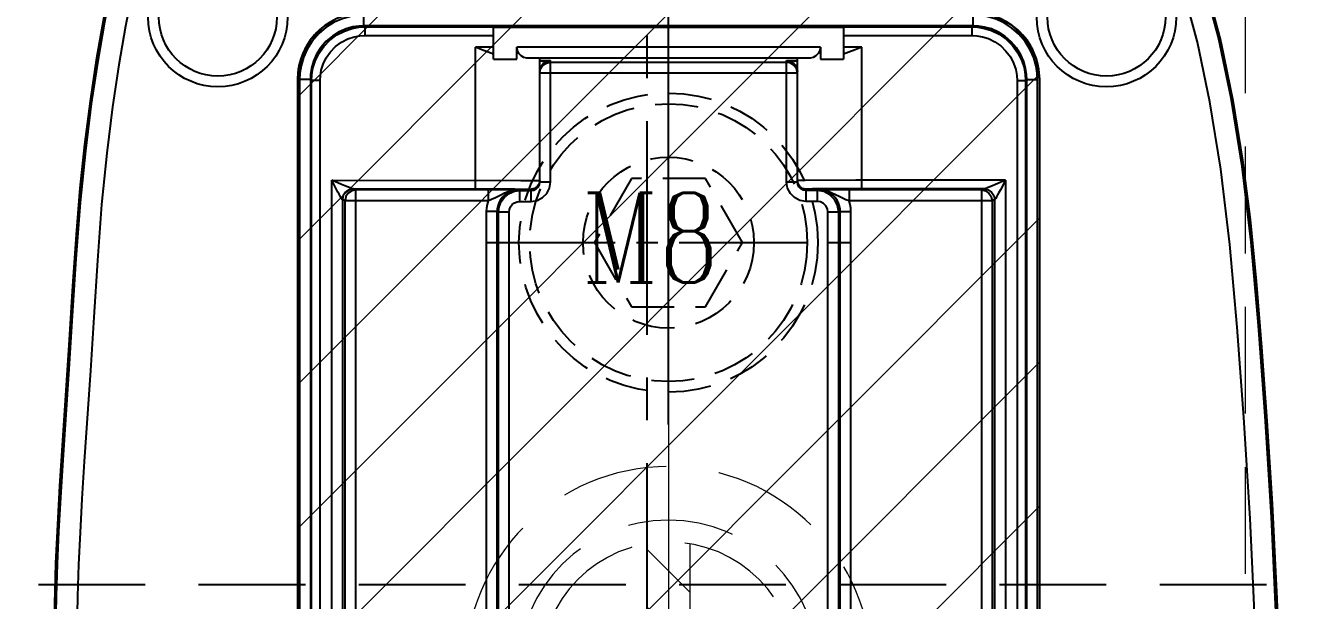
# Model space of a CAD drawing. Header units: millimetres. Extents: x 35888 to 37096, y -21952 to -21097.
# Drawn here: x 36882.1 to 36942, y -21272.6 to -21245.7 of the extents above; entities that cross this region are included whole.
import ezdxf

# ---------------------------------------------------------------- set-up
doc = ezdxf.new("R2010")
doc.units = ezdxf.units.MM
doc.header["$LTSCALE"] = 8
for name, pattern in [('CENTER', [2, 1.25, -0.25, 0.25, -0.25]), ('CENTER2', [1.125, 0.75, -0.125, 0.125, -0.125]), ('DASHED', [0.75, 0.5, -0.25]), ('HIDDEN', [0.375, 0.25, -0.125])]:
    doc.linetypes.add(name, pattern=pattern)
doc.layers.get('DEFPOINTS').update_dxf_attribs({"color": 6})
for name, color, linetype in [('Cav-cor', 30, 'Continuous'), ('DEFAULT_1', 7, 'CENTER'), ('SCREW', 52, 'HIDDEN'), ('wr2', 41, 'DASHED'), ('y-cut', 7, 'Continuous')]:
    doc.layers.add(name, color=color, linetype=linetype)
for name, color, linetype, lineweight in [('dim', 3, 'Continuous', 15), ('WR', 122, 'HIDDEN', 18), ('截面', 191, 'Continuous', 15)]:
    doc.layers.add(name, color=color, linetype=linetype, lineweight=lineweight)
doc.styles.add('ROMANC', font='RomanC.ttf', dxfattribs={"width": 0.8, "height": 7})
doc.styles.get("Standard").update_dxf_attribs({"font": 'txt.shx', "width": 0.67, "bigfont": 'chineset.shx'})
doc.dimstyles.new('ISO-25', dxfattribs={"dimtxt": 5.5, "dimasz": 4, "dimexe": 0.3, "dimexo": 0.3, "dimtad": 0, "dimzin": 1, "dimdsep": 46, "dimtxsty": 'Standard', "dimcen": 0, "dimclrd": 3, "dimclre": 3, "dimclrt": 7, "dimazin": 0, "dimtfac": 1, "dimtofl": 0, "dimtmove": 0, "dimatfit": 0, "dimfxl": 0, "dimarcsym": 0})

# ---------------------------------------------------------------- blocks, each defined once
blk = doc.blocks.new('20160825.100125')
at = {"layer": '截面', "linetype": 'Continuous', "ltscale": 0.3}
h = blk.add_hatch(dxfattribs=at)
h.set_pattern_fill('ANSI31', color=256, scale=1.5, angle=180, style=0)
h.set_pattern_definition([(225, (-717.335, 2031.662), (3.367596, -3.367596), [])])
h.paths.add_polyline_path([(22.37, -100.591), (22.388, -100.923), (22.439, -101.243), (22.522, -101.554), (22.639, -101.857), (22.788, -102.149), (22.964, -102.422), (23.169, -102.674), (23.401, -102.906), (23.653, -103.11), (23.925, -103.287), (24.218, -103.436), (24.521, -103.553), (24.832, -103.636), (25.153, -103.687), (25.484, -103.706), (31.657, -103.706), (31.808, -103.712), (31.956, -103.729), (32.101, -103.758), (32.245, -103.798), (32.385, -103.85), (32.521, -103.912), (32.65, -103.984), (32.774, -104.066), (32.892, -104.159), (34.472, -102.202), (45.022, -102.202), (46.601, -104.159), (46.72, -104.066), (46.844, -103.984), (46.973, -103.912), (47.109, -103.85), (47.249, -103.798), (47.392, -103.758), (47.538, -103.729), (47.686, -103.712), (47.836, -103.706), (54.01, -103.706), (54.341, -103.687), (54.662, -103.636), (54.972, -103.553), (55.275, -103.436), (55.568, -103.287), (55.84, -103.111), (56.092, -102.906), (56.324, -102.674), (56.529, -102.422), (56.706, -102.15), (56.855, -101.857), (56.972, -101.554), (57.055, -101.244), (57.106, -100.923), (57.124, -100.591), (57.124, -43.222), (57.106, -42.891), (57.055, -42.57), (56.972, -42.259), (56.855, -41.956), (56.706, -41.664), (56.53, -41.391), (56.325, -41.139), (56.093, -40.907), (55.841, -40.703), (55.568, -40.526), (55.276, -40.377), (54.973, -40.26), (54.662, -40.177), (54.341, -40.126), (54.01, -40.108), (25.484, -40.108), (25.153, -40.126), (24.832, -40.177), (24.521, -40.26), (24.218, -40.377), (23.926, -40.526), (23.654, -40.702), (23.402, -40.907), (23.17, -41.139), (22.965, -41.391), (22.788, -41.663), (22.639, -41.956), (22.522, -42.259), (22.439, -42.57), (22.388, -42.891), (22.37, -43.222)])
h.paths.add_polyline_path([(-65.64, -43.222), (-65.64, -100.591), (-65.622, -100.923), (-65.571, -101.244), (-65.488, -101.554), (-65.371, -101.857), (-65.222, -102.15), (-65.045, -102.422), (-64.84, -102.674), (-64.608, -102.906), (-64.356, -103.111), (-64.084, -103.287), (-63.792, -103.436), (-63.489, -103.553), (-63.178, -103.636), (-62.857, -103.687), (-62.526, -103.706), (-56.353, -103.706), (-56.202, -103.712), (-56.054, -103.729), (-55.909, -103.758), (-55.765, -103.798), (-55.625, -103.85), (-55.489, -103.912), (-55.36, -103.984), (-55.236, -104.066), (-55.118, -104.159), (-53.538, -102.202), (-42.988, -102.202), (-41.409, -104.159), (-41.29, -104.066), (-41.166, -103.984), (-41.037, -103.912), (-40.901, -103.85), (-40.761, -103.798), (-40.617, -103.758), (-40.472, -103.729), (-40.324, -103.712), (-40.174, -103.706), (-34, -103.706), (-33.669, -103.687), (-33.348, -103.636), (-33.037, -103.553), (-32.734, -103.436), (-32.442, -103.287), (-32.169, -103.11), (-31.917, -102.906), (-31.685, -102.674), (-31.48, -102.422), (-31.304, -102.149), (-31.155, -101.857), (-31.038, -101.554), (-30.955, -101.243), (-30.904, -100.923), (-30.886, -100.591), (-30.886, -43.222), (-30.904, -42.891), (-30.955, -42.57), (-31.038, -42.259), (-31.155, -41.956), (-31.304, -41.663), (-31.481, -41.391), (-31.686, -41.139), (-31.918, -40.907), (-32.17, -40.702), (-32.442, -40.526), (-32.735, -40.377), (-33.038, -40.26), (-33.348, -40.177), (-33.669, -40.126), (-34, -40.108), (-62.526, -40.108), (-62.857, -40.126), (-63.178, -40.177), (-63.489, -40.26), (-63.792, -40.377), (-64.085, -40.526), (-64.357, -40.703), (-64.609, -40.907), (-64.841, -41.139), (-65.046, -41.391), (-65.222, -41.664), (-65.371, -41.956), (-65.488, -42.259), (-65.571, -42.57), (-65.622, -42.891)])
at = {"layer": 'y-cut', "linetype": 'ByBlock'}
for p, q in [((22.37, -43.222), (22.37, -100.591)), ((57.124, -100.591), (57.124, -43.222))]:
    blk.add_line(p, q, dxfattribs=at)
for points in [[(25.484, -40.108), (25.153, -40.126), (24.832, -40.177), (24.521, -40.26), (24.218, -40.377), (23.926, -40.526), (23.654, -40.702), (23.402, -40.907), (23.17, -41.139), (22.965, -41.391), (22.788, -41.663), (22.639, -41.956), (22.522, -42.259), (22.439, -42.57), (22.388, -42.891), (22.37, -43.222)], [(57.124, -43.222), (57.106, -42.891), (57.055, -42.57), (56.972, -42.259), (56.855, -41.956), (56.706, -41.664), (56.53, -41.391), (56.325, -41.139), (56.093, -40.907), (55.841, -40.703), (55.568, -40.526), (55.276, -40.377), (54.973, -40.26), (54.662, -40.177), (54.341, -40.126), (54.01, -40.108)]]:
    blk.add_lwpolyline(points, dxfattribs=at)
blk = doc.blocks.new('*D29436')
at = {"layer": 'DEFPOINTS', "color": 0}
for p in [(36912.188, -21169.722), (36768.188, -21211.87), (36912.188, -21264.668)]:
    blk.add_point(p, dxfattribs=at)
at = {"layer": 'dim', "color": 3, "lineweight": -2}
for p, q in [((36768.188, -21211.57), (36768.188, -21169.422)), ((36912.188, -21264.368), (36912.188, -21169.422)), ((36772.188, -21169.722), (36831.578, -21169.722)), ((36908.188, -21169.722), (36848.797, -21169.722))]:
    blk.add_line(p, q, dxfattribs=at)
at = {"layer": 'dim', "color": 3}
for points in [[(36772.188, -21169.056), (36772.188, -21170.389), (36768.188, -21169.722)], [(36908.188, -21170.389), (36908.188, -21169.056), (36912.188, -21169.722)]]:
    blk.add_solid(points, dxfattribs=at)
at = {"layer": 'dim', "color": 7, "insert": (36840.188, -21169.722), "char_height": 5.5, "attachment_point": 5}
blk.add_mtext('144.00', dxfattribs=at)
blk = doc.blocks.new('20160904.105427')
at = {"layer": 'WR', "linetype": 'HIDDEN', "ltscale": 2.5}
h = blk.add_hatch(dxfattribs=at)
h.set_pattern_fill('ANSI31', color=256, scale=0.6, style=0)
h.set_pattern_definition([(45, (194316.6504, -72652.0503), (-1.347038418, 1.347038418), [])])
h.paths.add_polyline_path([(-1, 0), (0, 0), (0, 6, 0.041886), (-1, 5.916)])
h.paths.add_polyline_path([(0, 0), (-1, 0), (-1, -5.916, 0.041886), (0, -6)])
h.paths.add_polyline_path([(1, 0), (0, 0), (0, -6, 0.041886), (1, -5.916)])
h.paths.add_polyline_path([(1, 5.916, 0.041886), (0, 6), (0, 0), (1, 0)])
at = {"layer": 'WR', "linetype": 'CENTER'}
for p, q in [((0, -11.755), (0, 11.755)), ((11.755, 0), (-11.755, 0))]:
    blk.add_line(p, q, dxfattribs=at)
at = {"layer": 'WR', "linetype": 'HIDDEN', "ltscale": 2.5}
for p, q in [((-1, -5.916), (-1, 5.916)), ((1, -5.916), (1, 5.916))]:
    blk.add_line(p, q, dxfattribs=at)
for radius in [9.525, 7.025, 6]:
    blk.add_circle((0, 0), radius, dxfattribs=at)
blk = doc.blocks.new('20160824.190002')
at = {"layer": 'SCREW', "linetype": 'CENTER2'}
for p, q in [((0, -8.5), (0, 8.5)), ((-8.5, 0), (8.5, 0))]:
    blk.add_line(p, q, dxfattribs=at)
at = {"layer": 'SCREW'}
blk.add_lwpolyline([(-1.732, 3), (-3.464, 0), (-1.732, -3), (1.732, -3), (3.464, 0), (1.732, 3)], close=True, dxfattribs=at)
for radius in [7, 6.5, 4]:
    blk.add_circle((0, 0), radius, dxfattribs=at)
at = {"layer": 'dim', "style": 'ROMANC', "width": 0.8}
blk.add_text('M8', height=4.1865, dxfattribs=at).set_placement((-4.071, -1.858))

msp = doc.modelspace()

# ---------------------------------------------------------------- linework, layer by layer
at = {"layer": 'Cav-cor', "color": 1}
for p, q in [((36897.93, -21245.723), (36897.93, -21245.221)), ((36926.455, -21245.723), (36926.455, -21245.221)), ((36928.287, -21245.716), (36927.418, -21245.274)), ((36896.099, -21245.716), (36895.411, -21246.404)), ((36897.93, -21245.723), (36897.985, -21245.778)), ((36926.455, -21245.723), (36897.93, -21245.723)), ((36897.985, -21246.18), (36897.985, -21245.778)), ((36897.985, -21245.778), (36904.057, -21245.778)), ((36904.057, -21245.778), (36904, -21245.797)), ((36904, -21247.283), (36904, -21245.797)), ((36920.385, -21245.797), (36904, -21245.797)), ((36920.328, -21245.778), (36926.401, -21245.778)), ((36920.328, -21245.778), (36920.385, -21245.797)), ((36920.385, -21245.797), (36920.385, -21247.283)), ((36926.455, -21245.723), (36926.401, -21245.778)), ((36926.401, -21246.18), (36926.401, -21245.778)), ((36928.975, -21246.405), (36928.287, -21245.716)), ((36895.411, -21246.404), (36894.968, -21247.273)), ((36897.985, -21246.18), (36904, -21246.18)), ((36903.148, -21253.354), (36903.148, -21246.724)), ((36904, -21246.724), (36903.148, -21246.724)), ((36905.083, -21247.283), (36905.083, -21246.73)), ((36919.302, -21246.73), (36905.083, -21246.73)), ((36919.302, -21246.73), (36919.302, -21247.283)), ((36920.385, -21246.18), (36926.401, -21246.18)), ((36921.238, -21246.724), (36920.385, -21246.724)), ((36921.238, -21253.354), (36921.238, -21246.724)), ((36929.417, -21247.273), (36928.975, -21246.405)), ((36894.968, -21247.273), (36894.815, -21248.236)), ((36904, -21247.283), (36905.083, -21247.283)), ((36918.223, -21247.233), (36906.163, -21247.233)), ((36906.163, -21253.033), (36906.163, -21247.249)), ((36918.223, -21253.033), (36918.223, -21247.249)), ((36919.302, -21247.283), (36920.385, -21247.283)), ((36929.57, -21248.236), (36929.417, -21247.273)), ((36906.163, -21247.349), (36906.665, -21247.349)), ((36906.163, -21247.865), (36906.17, -21247.777)), ((36906.163, -21247.931), (36918.223, -21247.931)), ((36906.499, -21247.353), (36906.665, -21247.349)), ((36906.52, -21247.375), (36906.593, -21247.357)), ((36906.593, -21247.357), (36906.665, -21247.349)), ((36906.665, -21253.033), (36906.665, -21247.349)), ((36906.665, -21247.428), (36917.72, -21247.428)), ((36917.72, -21253.033), (36917.72, -21247.349)), ((36917.72, -21247.349), (36918.223, -21247.349)), ((36917.72, -21247.349), (36917.79, -21247.356)), ((36917.79, -21247.356), (36917.863, -21247.374)), ((36918.215, -21247.778), (36918.223, -21247.865)), ((36894.815, -21248.236), (36894.815, -21305.605)), ((36894.915, -21248.236), (36894.915, -21305.605)), ((36895.418, -21248.236), (36894.915, -21248.236)), ((36895.418, -21248.236), (36895.418, -21305.605)), ((36895.418, -21248.236), (36895.472, -21248.29)), ((36895.472, -21305.55), (36895.472, -21248.29)), ((36895.874, -21248.29), (36895.472, -21248.29)), ((36895.874, -21305.55), (36895.874, -21248.29)), ((36928.511, -21248.29), (36928.511, -21305.55)), ((36928.511, -21248.29), (36928.913, -21248.29)), ((36928.968, -21248.236), (36928.913, -21248.29)), ((36928.913, -21248.29), (36928.913, -21305.55)), ((36928.968, -21305.605), (36928.968, -21248.236)), ((36928.968, -21248.236), (36929.47, -21248.236)), ((36929.47, -21305.605), (36929.47, -21248.236)), ((36929.57, -21305.605), (36929.57, -21248.236)), ((36896.418, -21305.608), (36896.418, -21252.952)), ((36896.581, -21253.259), (36896.418, -21252.952)), ((36896.418, -21252.952), (36905.278, -21252.955)), ((36896.879, -21253.146), (36896.418, -21252.952)), ((36896.709, -21253.501), (36896.581, -21253.259)), ((36897.109, -21253.241), (36896.879, -21253.146)), ((36905.914, -21253.333), (36905.761, -21253.363)), ((36906.163, -21252.961), (36906.132, -21253.115)), ((36906.665, -21253.033), (36906.163, -21253.033)), ((36918.223, -21253.033), (36917.72, -21253.033)), ((36918.253, -21253.115), (36918.223, -21252.961)), ((36918.586, -21252.957), (36918.294, -21252.959)), ((36918.625, -21253.363), (36918.471, -21253.333)), ((36920.96, -21252.952), (36918.586, -21252.957)), ((36927.967, -21252.952), (36920.96, -21252.952)), ((36927.967, -21252.952), (36927.967, -21305.608)), ((36896.921, -21253.857), (36896.921, -21305.608)), ((36897.044, -21253.906), (36896.921, -21253.857)), ((36897.044, -21305.486), (36897.044, -21253.906)), ((36903.742, -21253.906), (36897.044, -21253.906)), ((36897.423, -21253.355), (36897.227, -21253.392)), ((36897.418, -21253.354), (36904.994, -21253.357)), ((36897.546, -21253.404), (36897.423, -21253.355)), ((36897.546, -21305.486), (36897.546, -21253.404)), ((36904.926, -21253.406), (36897.546, -21253.404)), ((36903.742, -21253.404), (36903.742, -21253.906)), ((36905.162, -21253.407), (36904.926, -21253.406)), ((36904.994, -21253.357), (36905.611, -21253.36)), ((36905.162, -21253.407), (36905.232, -21253.435)), ((36905.232, -21253.938), (36905.232, -21253.435)), ((36905.232, -21253.435), (36905.761, -21253.435)), ((36905.761, -21253.938), (36905.761, -21253.363)), ((36918.625, -21253.363), (36918.625, -21253.938)), ((36919.153, -21253.435), (36918.625, -21253.435)), ((36918.939, -21253.359), (36918.687, -21253.361)), ((36921.238, -21253.354), (36918.939, -21253.359)), ((36919.153, -21253.435), (36919.223, -21253.407)), ((36919.153, -21253.435), (36919.153, -21253.938)), ((36920.389, -21253.404), (36919.223, -21253.407)), ((36926.839, -21253.404), (36920.389, -21253.404)), ((36920.643, -21253.404), (36920.643, -21253.906)), ((36927.341, -21253.906), (36920.643, -21253.906)), ((36926.967, -21253.354), (36921.238, -21253.354)), ((36926.962, -21253.355), (36926.839, -21253.404)), ((36926.839, -21253.404), (36926.839, -21305.486)), ((36926.962, -21253.355), (36927.158, -21253.392)), ((36927.464, -21253.857), (36927.341, -21253.906)), ((36927.341, -21253.906), (36927.341, -21305.486)), ((36927.464, -21305.608), (36927.464, -21253.857)), ((36903.654, -21254.412), (36903.654, -21305.01)), ((36904.157, -21254.412), (36903.654, -21254.412)), ((36904.157, -21254.412), (36904.157, -21305.412)), ((36904.157, -21254.412), (36904.227, -21254.44)), ((36904.227, -21305.407), (36904.227, -21254.44)), ((36904.73, -21254.44), (36904.227, -21254.44)), ((36904.73, -21305.407), (36904.73, -21254.44)), ((36905.232, -21253.938), (36905.761, -21253.938)), ((36919.153, -21253.938), (36918.625, -21253.938)), ((36919.656, -21305.407), (36919.656, -21254.44)), ((36920.158, -21254.44), (36919.656, -21254.44)), ((36920.158, -21254.44), (36920.228, -21254.412)), ((36920.158, -21305.407), (36920.158, -21254.44)), ((36920.228, -21305.412), (36920.228, -21254.412)), ((36920.228, -21254.412), (36920.731, -21254.412)), ((36920.731, -21305.01), (36920.731, -21254.412))]:
    msp.add_line(p, q, dxfattribs=at)
for points in [[(36884.124, -21260.673), (36884.295, -21257.893), (36884.461, -21255.482), (36884.644, -21253.321), (36884.859, -21251.28), (36885.118, -21249.25), (36885.425, -21247.222), (36885.782, -21245.208), (36886.195, -21243.195), (36886.708, -21241.168), (36887.421, -21239.154), (36888.429, -21237.219), (36889.731, -21235.422), (36891.27, -21233.788), (36892.977, -21232.346), (36894.798, -21231.104), (36896.697, -21230.051), (36898.666, -21229.181), (36900.7, -21228.484), (36902.784, -21227.959), (36904.885, -21227.598), (36906.979, -21227.363), (36909.075, -21227.199), (36911.188, -21227.128)], [(36888.912, -21236.598), (36888.226, -21237.677), (36887.677, -21238.733), (36887.222, -21239.819), (36886.808, -21241.048), (36886.441, -21242.41), (36886.106, -21243.908), (36885.779, -21245.56), (36885.461, -21247.384), (36885.162, -21249.383), (36884.888, -21251.571), (36884.645, -21253.997), (36884.441, -21256.631), (36884.271, -21259.289), (36884.115, -21261.791)], [(36889.737, -21237.172), (36889.097, -21238.179), (36888.587, -21239.158), (36888.163, -21240.172), (36887.771, -21241.338), (36887.417, -21242.647), (36887.09, -21244.113), (36886.767, -21245.744), (36886.454, -21247.544), (36886.158, -21249.519), (36885.887, -21251.683), (36885.646, -21254.085), (36885.444, -21256.699), (36885.274, -21259.35), (36885.118, -21261.855)], [(36936.736, -21318.024), (36937.316, -21315.758), (36937.857, -21313.236), (36938.35, -21310.443), (36938.782, -21307.373), (36939.153, -21303.971), (36939.465, -21300.173), (36939.721, -21295.938), (36939.895, -21291.228), (36939.95, -21285.931), (36939.862, -21280.077), (36939.671, -21274.18), (36939.418, -21268.771), (36939.131, -21264.057), (36938.819, -21259.824), (36938.469, -21255.949), (36938.048, -21252.437), (36937.544, -21249.289), (36936.957, -21246.497), (36936.304, -21244.052)], [(36937.704, -21318.294), (36938.294, -21315.988), (36938.843, -21313.43), (36939.342, -21310.601), (36939.779, -21307.498), (36940.153, -21304.066), (36940.468, -21300.245), (36940.725, -21295.989), (36940.9, -21291.254), (36940.955, -21285.929), (36940.867, -21280.054), (36940.675, -21274.142), (36940.422, -21268.718), (36940.134, -21263.991), (36939.82, -21259.745), (36939.468, -21255.847), (36939.044, -21252.3), (36938.532, -21249.108), (36937.935, -21246.265), (36937.268, -21243.766)], [(36937.338, -21243.784), (36938.048, -21246.474), (36938.617, -21249.226), (36939.066, -21252.008), (36939.418, -21254.791), (36939.707, -21257.669), (36939.963, -21260.764), (36940.21, -21264.198), (36940.45, -21268.088), (36940.671, -21272.54), (36940.859, -21277.566), (36940.987, -21282.849), (36941.013, -21288.076), (36940.905, -21293.174), (36940.671, -21298.109), (36940.327, -21302.835), (36939.869, -21307.281), (36939.291, -21311.302), (36938.631, -21314.772), (36937.911, -21317.775)], [(36897.93, -21245.221), (36897.64, -21245.235), (36897.3, -21245.288), (36896.926, -21245.393), (36896.538, -21245.562), (36896.159, -21245.796), (36895.81, -21246.092), (36895.509, -21246.439), (36895.269, -21246.819), (36895.095, -21247.211), (36894.985, -21247.592), (36894.93, -21247.94), (36894.915, -21248.236)], [(36929.47, -21248.236), (36929.456, -21247.946), (36929.403, -21247.606), (36929.298, -21247.231), (36929.129, -21246.844), (36928.895, -21246.465), (36928.599, -21246.116), (36928.252, -21245.815), (36927.872, -21245.574), (36927.48, -21245.4), (36927.099, -21245.29), (36926.751, -21245.236), (36926.455, -21245.221)], [(36896.099, -21245.716), (36895.728, -21246.033), (36895.411, -21246.404)], [(36897.93, -21245.723), (36897.689, -21245.735), (36897.405, -21245.779), (36897.093, -21245.867), (36896.77, -21246.007), (36896.454, -21246.202), (36896.163, -21246.449), (36895.912, -21246.738), (36895.712, -21247.055), (36895.567, -21247.382), (36895.476, -21247.699), (36895.43, -21247.989), (36895.418, -21248.236)], [(36895.472, -21248.29), (36895.487, -21248.024), (36895.54, -21247.712), (36895.646, -21247.372), (36895.815, -21247.024), (36896.046, -21246.692), (36896.334, -21246.396), (36896.665, -21246.153), (36897.018, -21245.972), (36897.37, -21245.854), (36897.696, -21245.795), (36897.985, -21245.778)], [(36926.401, -21245.778), (36926.666, -21245.792), (36926.979, -21245.845), (36927.319, -21245.952), (36927.666, -21246.12), (36927.999, -21246.352), (36928.295, -21246.64), (36928.538, -21246.97), (36928.719, -21247.323), (36928.837, -21247.676), (36928.896, -21248.002), (36928.913, -21248.29)], [(36928.968, -21248.236), (36928.956, -21247.994), (36928.912, -21247.711), (36928.824, -21247.399), (36928.684, -21247.076), (36928.488, -21246.76), (36928.242, -21246.469), (36927.953, -21246.218), (36927.635, -21246.018), (36927.309, -21245.873), (36926.992, -21245.781), (36926.702, -21245.736), (36926.455, -21245.723)], [(36928.975, -21246.405), (36928.658, -21246.033), (36928.287, -21245.716)], [(36895.411, -21246.404), (36895.155, -21246.821), (36894.968, -21247.273)], [(36895.874, -21248.29), (36895.886, -21248.067), (36895.931, -21247.805), (36896.02, -21247.519), (36896.162, -21247.227), (36896.356, -21246.948), (36896.598, -21246.699), (36896.876, -21246.495), (36897.173, -21246.342), (36897.469, -21246.244), (36897.742, -21246.194), (36897.985, -21246.18)], [(36904, -21247.053), (36903.746, -21246.962), (36903.451, -21246.847), (36903.148, -21246.724)], [(36905.556, -21247.233), (36905.416, -21247.201), (36905.29, -21247.124), (36905.185, -21247.015), (36905.112, -21246.883), (36905.083, -21246.73)], [(36919.302, -21246.73), (36919.274, -21246.883), (36919.201, -21247.015), (36919.095, -21247.124), (36918.969, -21247.201), (36918.829, -21247.233)], [(36921.238, -21246.724), (36920.933, -21246.848), (36920.638, -21246.963), (36920.385, -21247.053)], [(36926.401, -21246.18), (36926.624, -21246.192), (36926.886, -21246.237), (36927.172, -21246.326), (36927.464, -21246.467), (36927.743, -21246.662), (36927.992, -21246.904), (36928.196, -21247.182), (36928.348, -21247.478), (36928.447, -21247.774), (36928.497, -21248.048), (36928.511, -21248.29)], [(36929.417, -21247.273), (36929.23, -21246.821), (36928.975, -21246.405)], [(36894.968, -21247.273), (36894.854, -21247.748), (36894.815, -21248.236)], [(36929.57, -21248.236), (36929.532, -21247.748), (36929.417, -21247.273)], [(36906.163, -21247.38), (36906.33, -21247.363), (36906.499, -21247.353)], [(36906.163, -21247.931), (36906.201, -21247.738), (36906.311, -21247.574), (36906.476, -21247.466), (36906.665, -21247.428)], [(36906.17, -21247.777), (36906.192, -21247.695), (36906.225, -21247.62), (36906.269, -21247.553), (36906.321, -21247.495), (36906.381, -21247.445), (36906.448, -21247.405), (36906.52, -21247.375)], [(36917.72, -21247.349), (36917.884, -21247.353), (36918.053, -21247.363), (36918.223, -21247.38)], [(36918.223, -21247.931), (36918.184, -21247.739), (36918.075, -21247.576), (36917.912, -21247.467), (36917.72, -21247.428)], [(36917.863, -21247.374), (36917.935, -21247.403), (36918.002, -21247.444), (36918.064, -21247.494), (36918.117, -21247.554), (36918.161, -21247.622), (36918.194, -21247.696), (36918.215, -21247.778)], [(36897.418, -21253.354), (36897.394, -21253.349), (36897.351, -21253.335), (36897.288, -21253.312), (36897.207, -21253.28), (36897.109, -21253.241)], [(36905.278, -21252.955), (36905.99, -21252.958), (36906.097, -21252.959)], [(36905.761, -21253.938), (36906.042, -21253.893), (36906.292, -21253.765), (36906.491, -21253.567), (36906.62, -21253.316), (36906.665, -21253.033)], [(36905.761, -21253.435), (36905.885, -21253.415), (36905.997, -21253.359), (36906.085, -21253.271), (36906.142, -21253.159), (36906.163, -21253.033)], [(36906.132, -21253.115), (36906.045, -21253.246), (36905.914, -21253.333)], [(36906.097, -21252.959), (36906.149, -21252.96), (36906.163, -21252.961)], [(36918.625, -21253.938), (36918.343, -21253.893), (36918.092, -21253.765), (36917.894, -21253.566), (36917.765, -21253.315), (36917.72, -21253.033)], [(36918.294, -21252.959), (36918.238, -21252.96), (36918.223, -21252.961)], [(36918.625, -21253.435), (36918.5, -21253.415), (36918.388, -21253.358), (36918.3, -21253.27), (36918.243, -21253.158), (36918.223, -21253.033)], [(36918.471, -21253.333), (36918.34, -21253.246), (36918.253, -21253.115)], [(36927.967, -21252.952), (36927.495, -21253.151), (36927.356, -21253.208), (36927.234, -21253.258), (36927.132, -21253.299), (36927.052, -21253.329), (36926.996, -21253.348), (36926.967, -21253.354)], [(36927.967, -21252.952), (36927.731, -21253.399), (36927.662, -21253.528), (36927.601, -21253.64), (36927.549, -21253.732), (36927.509, -21253.8), (36927.482, -21253.842), (36927.467, -21253.857)], [(36896.918, -21253.857), (36896.906, -21253.846), (36896.885, -21253.814), (36896.853, -21253.762), (36896.813, -21253.69), (36896.764, -21253.602), (36896.709, -21253.501)], [(36897.065, -21253.501), (36896.956, -21253.664), (36896.918, -21253.857)], [(36896.921, -21253.857), (36896.92, -21253.857), (36896.918, -21253.857)], [(36897.231, -21253.393), (36897.068, -21253.502), (36896.959, -21253.665)], [(36897.546, -21253.404), (36897.354, -21253.442), (36897.191, -21253.551), (36897.082, -21253.714), (36897.044, -21253.906)], [(36897.423, -21253.355), (36897.422, -21253.354), (36897.418, -21253.354)], [(36903.742, -21253.906), (36903.691, -21254.083), (36903.663, -21254.252), (36903.654, -21254.412)], [(36905.162, -21253.407), (36904.949, -21253.424), (36904.724, -21253.478), (36904.516, -21253.559), (36904.335, -21253.648), (36904.18, -21253.729), (36904.049, -21253.793), (36903.935, -21253.841), (36903.833, -21253.878), (36903.742, -21253.906)], [(36905.162, -21253.407), (36905.041, -21253.414), (36904.913, -21253.439), (36904.778, -21253.483), (36904.643, -21253.552), (36904.515, -21253.643), (36904.402, -21253.754), (36904.308, -21253.882), (36904.237, -21254.018), (36904.19, -21254.156), (36904.165, -21254.288), (36904.157, -21254.412)], [(36904.227, -21254.44), (36904.258, -21254.194), (36904.355, -21253.95), (36904.517, -21253.734), (36904.733, -21253.568), (36904.98, -21253.467), (36905.232, -21253.435)], [(36905.611, -21253.36), (36905.704, -21253.361), (36905.749, -21253.362), (36905.761, -21253.363)], [(36918.687, -21253.361), (36918.638, -21253.362), (36918.625, -21253.363)], [(36920.158, -21254.44), (36920.11, -21254.132), (36919.967, -21253.851), (36919.742, -21253.626), (36919.461, -21253.484), (36919.153, -21253.435)], [(36920.228, -21254.412), (36920.221, -21254.289), (36920.196, -21254.159), (36920.15, -21254.023), (36920.081, -21253.888), (36919.988, -21253.76), (36919.876, -21253.648), (36919.748, -21253.555), (36919.612, -21253.485), (36919.476, -21253.439), (36919.345, -21253.415), (36919.223, -21253.407)], [(36920.643, -21253.906), (36920.498, -21253.859), (36920.341, -21253.795), (36920.178, -21253.715), (36920.011, -21253.628), (36919.844, -21253.548), (36919.68, -21253.484), (36919.521, -21253.44), (36919.368, -21253.415), (36919.223, -21253.407)], [(36920.731, -21254.412), (36920.722, -21254.251), (36920.694, -21254.083), (36920.643, -21253.906)], [(36926.839, -21253.404), (36927.028, -21253.441), (36927.193, -21253.549), (36927.303, -21253.713), (36927.341, -21253.906)], [(36926.967, -21253.354), (36926.963, -21253.354), (36926.962, -21253.355)], [(36927.154, -21253.393), (36927.317, -21253.502), (36927.426, -21253.665), (36927.464, -21253.857)], [(36927.32, -21253.501), (36927.429, -21253.664), (36927.467, -21253.857)], [(36927.467, -21253.857), (36927.465, -21253.857), (36927.464, -21253.857)], [(36904.73, -21254.44), (36904.745, -21254.318), (36904.793, -21254.196), (36904.874, -21254.087), (36904.982, -21254.004), (36905.106, -21253.954), (36905.232, -21253.938)], [(36919.656, -21254.44), (36919.631, -21254.286), (36919.56, -21254.145), (36919.448, -21254.033), (36919.307, -21253.962), (36919.153, -21253.938)], [(36883.409, -21274.678), (36883.502, -21270.87), (36883.687, -21267.24), (36884.124, -21260.673)], [(36884.115, -21261.791), (36883.827, -21266.037), (36883.716, -21267.795), (36883.629, -21269.385), (36883.564, -21270.894), (36883.517, -21272.403), (36883.483, -21273.985), (36883.457, -21275.713)], [(36885.118, -21261.855), (36884.83, -21266.103), (36884.72, -21267.854), (36884.633, -21269.435), (36884.568, -21270.931), (36884.521, -21272.428), (36884.488, -21274.002), (36884.462, -21275.725)]]:
    msp.add_lwpolyline(points, dxfattribs=at)
for centre, radius in [((36891.088, -21245.313), 3.266), ((36932.695, -21245.313), 3.266), ((36891.088, -21245.313), 2.764), ((36932.695, -21245.313), 2.764)]:
    msp.add_circle(centre, radius, dxfattribs=at)
for centre, start_param, end_param in [((36903.148, -21247.249), 0, 0.64532), ((36921.238, -21247.249), 2.496272, 3.141593)]:
    msp.add_ellipse(centre, major_axis=(3.015, 0), ratio=0.008727, start_param=start_param, end_param=end_param, dxfattribs=at)
at = {"layer": 'DEFAULT_1', "color": 2, "linetype": 'CENTER'}
msp.add_line((36911.188, -21340.179), (36911.188, -21224.778), dxfattribs=at)
at = {"layer": 'WR', "linetype": 'HIDDEN', "ltscale": 2.5}
msp.add_line((36939.188, -21228.87), (36939.188, -21320.87), dxfattribs=at)
at = {"layer": 'wr2', "linetype": 'HIDDEN', "ltscale": 2.5}
msp.add_line((36970.188, -21271.87), (36766.188, -21271.87), dxfattribs=at)

# ---------------------------------------------------------------- block references
at = {"layer": 'SCREW'}
msp.add_blockref('20160824.190002', (36912.188, -21255.87), dxfattribs=at)
at = {"layer": 'WR', "xscale": -1, "rotation": -180}
msp.add_blockref('20160904.105427', (36912.188, -21275.87), dxfattribs=at)
at = {"layer": 'y-cut'}
msp.add_blockref('20160825.100125', (36872.446, -21205.013), dxfattribs=at)

# ---------------------------------------------------------------- dimensions: what is measured, and where the dimension line sits
at = {"layer": 'dim'}
dim = msp.add_linear_dim(base=(36912.188, -21169.722), p1=(36768.188, -21211.87), p2=(36912.188, -21264.668), dimstyle='ISO-25', dxfattribs=at)
dim.commit()
dim.dimension.update_dxf_attribs({"geometry": '*D29436', "text_midpoint": (36840.188, -21169.722), "dimtype": 160})

doc.saveas('drawing.dxf')
